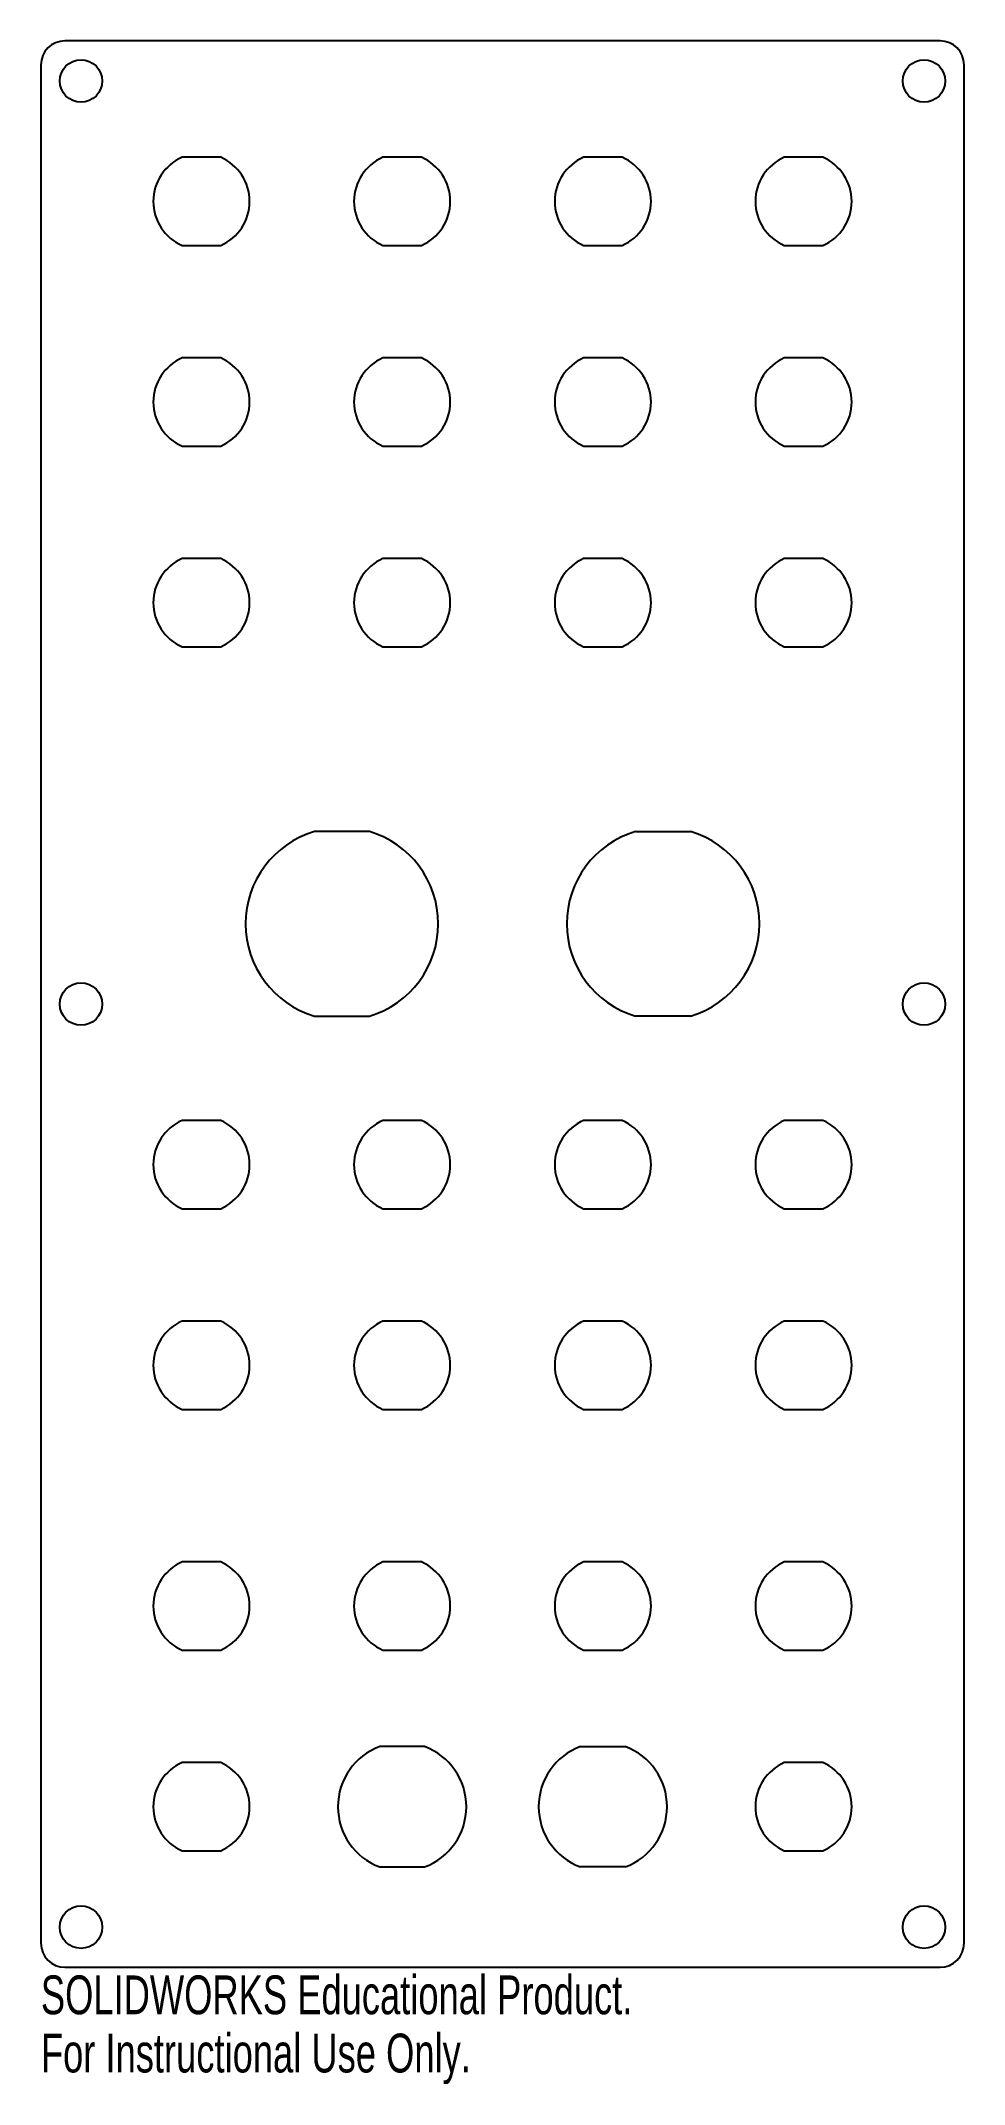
# Model space of a CAD drawing. Header units: millimetres. Extents: x 0 to 115, y -15 to 240.
import ezdxf

# ---------------------------------------------------------------- set-up
doc = ezdxf.new("R2010")
doc.units = ezdxf.units.MM
doc.styles.add('SLDTEXTSTYLE0', font='TXT', dxfattribs={"width": 0.7})

msp = doc.modelspace()

# ---------------------------------------------------------------- linework, layer by layer
at = {"color": 7, "linetype": 'Continuous', "lineweight": 25}
for p, q in [((112, 240), (3, 240)), ((0, 237), (0, 3)), ((115, 3), (115, 237)), ((22.4, 225.5), (17.6, 225.5)), ((47.4, 225.5), (42.6, 225.5)), ((72.4, 225.5), (67.6, 225.5)), ((97.4, 225.5), (92.6, 225.5)), ((17.6, 214.5), (22.4, 214.5)), ((42.6, 214.5), (47.4, 214.5)), ((67.6, 214.5), (72.4, 214.5)), ((92.6, 214.5), (97.4, 214.5)), ((22.4, 200.5), (17.6, 200.5)), ((47.4, 200.5), (42.6, 200.5)), ((72.4, 200.5), (67.6, 200.5)), ((97.4, 200.5), (92.6, 200.5)), ((17.6, 189.5), (22.4, 189.5)), ((42.6, 189.5), (47.4, 189.5)), ((67.6, 189.5), (72.4, 189.5)), ((92.6, 189.5), (97.4, 189.5)), ((22.4, 175.5), (17.6, 175.5)), ((47.4, 175.5), (42.6, 175.5)), ((72.4, 175.5), (67.6, 175.5)), ((97.4, 175.5), (92.6, 175.5)), ((17.6, 164.5), (22.4, 164.5)), ((42.6, 164.5), (47.4, 164.5)), ((67.6, 164.5), (72.4, 164.5)), ((92.6, 164.5), (97.4, 164.5)), ((40.93, 141.5), (34.07, 141.5)), ((74.07, 141.5), (80.93, 141.5)), ((34.07, 118.5), (40.93, 118.5)), ((80.93, 118.5), (74.07, 118.5)), ((22.4, 105.5), (17.6, 105.5)), ((47.4, 105.5), (42.6, 105.5)), ((72.4, 105.5), (67.6, 105.5)), ((97.4, 105.5), (92.6, 105.5)), ((17.6, 94.5), (22.4, 94.5)), ((42.6, 94.5), (47.4, 94.5)), ((67.6, 94.5), (72.4, 94.5)), ((92.6, 94.5), (97.4, 94.5)), ((22.4, 80.5), (17.6, 80.5)), ((47.4, 80.5), (42.6, 80.5)), ((72.4, 80.5), (67.6, 80.5)), ((97.4, 80.5), (92.6, 80.5)), ((17.6, 69.5), (22.4, 69.5)), ((42.6, 69.5), (47.4, 69.5)), ((67.6, 69.5), (72.4, 69.5)), ((92.6, 69.5), (97.4, 69.5)), ((22.4, 50.5), (17.6, 50.5)), ((47.4, 50.5), (42.6, 50.5)), ((72.4, 50.5), (67.6, 50.5)), ((97.4, 50.5), (92.6, 50.5)), ((17.6, 39.5), (22.4, 39.5)), ((42.6, 39.5), (47.4, 39.5)), ((67.6, 39.5), (72.4, 39.5)), ((92.6, 39.5), (97.4, 39.5)), ((22.4, 25.5), (17.6, 25.5)), ((47.78, 27.5), (42.22, 27.5)), ((67.22, 27.5), (72.78, 27.5)), ((97.4, 25.5), (92.6, 25.5)), ((17.6, 14.5), (22.4, 14.5)), ((92.6, 14.5), (97.4, 14.5)), ((42.22, 12.5), (47.78, 12.5)), ((72.78, 12.5), (67.22, 12.5)), ((3, 0), (112, 0))]:
    msp.add_line(p, q, dxfattribs=at)
for centre in [(5, 235), (110, 235), (5, 120), (110, 120), (5, 5), (110, 5)]:
    msp.add_circle(centre, 2.65, dxfattribs=at)
for centre, radius, start, end in [((3, 237), 3, 90, 180), ((112, 237), 3, 0, 90), ((20, 220), 6, 113.5565, 246.4435), ((20, 220), 6, 293.5565, 66.4435), ((45, 220), 6, 113.5565, 246.4435), ((45, 220), 6, 293.5565, 66.4435), ((70, 220), 6, 113.5565, 246.4435), ((70, 220), 6, 293.5565, 66.4435), ((95, 220), 6, 113.5565, 246.4435), ((95, 220), 6, 293.5565, 66.4435), ((20, 195), 6, 113.5565, 246.4435), ((20, 195), 6, 293.5565, 66.4435), ((45, 195), 6, 113.5565, 246.4435), ((45, 195), 6, 293.5565, 66.4435), ((70, 195), 6, 113.5565, 246.4435), ((70, 195), 6, 293.5565, 66.4435), ((95, 195), 6, 113.5565, 246.4435), ((95, 195), 6, 293.5565, 66.4435), ((20, 170), 6, 113.5565, 246.4435), ((20, 170), 6, 293.5565, 66.4435), ((45, 170), 6, 113.5565, 246.4435), ((45, 170), 6, 293.5565, 66.4435), ((70, 170), 6, 113.5565, 246.4435), ((70, 170), 6, 293.5565, 66.4435), ((95, 170), 6, 113.5565, 246.4435), ((95, 170), 6, 293.5565, 66.4435), ((37.5, 130), 12, 106.5978, 253.4022), ((37.5, 130), 12, 286.5978, 73.4022), ((77.5, 130), 12, 106.5978, 253.4022), ((77.5, 130), 12, 286.5978, 73.4022), ((20, 100), 6, 113.5565, 246.4435), ((20, 100), 6, 293.5565, 66.4435), ((45, 100), 6, 113.5565, 246.4435), ((45, 100), 6, 293.5565, 66.4435), ((70, 100), 6, 113.5565, 246.4435), ((70, 100), 6, 293.5565, 66.4435), ((95, 100), 6, 113.5565, 246.4435), ((95, 100), 6, 293.5565, 66.4435), ((20, 75), 6, 113.5565, 246.4435), ((20, 75), 6, 293.5565, 66.4435), ((45, 75), 6, 113.5565, 246.4435), ((45, 75), 6, 293.5565, 66.4435), ((70, 75), 6, 113.5565, 246.4435), ((70, 75), 6, 293.5565, 66.4435), ((95, 75), 6, 113.5565, 246.4435), ((95, 75), 6, 293.5565, 66.4435), ((20, 45), 6, 113.5565, 246.4435), ((20, 45), 6, 293.5565, 66.4435), ((45, 45), 6, 113.5565, 246.4435), ((45, 45), 6, 293.5565, 66.4435), ((70, 45), 6, 113.5565, 246.4435), ((70, 45), 6, 293.5565, 66.4435), ((95, 45), 6, 113.5565, 246.4435), ((95, 45), 6, 293.5565, 66.4435), ((20, 20), 6, 113.5565, 246.4435), ((20, 20), 6, 293.5565, 66.4435), ((45, 20), 8, 110.3641, 249.6359), ((45, 20), 8, 290.3641, 69.6359), ((70, 20), 8, 110.3641, 249.6359), ((70, 20), 8, 290.3641, 69.6359), ((95, 20), 6, 113.5565, 246.4435), ((95, 20), 6, 293.5565, 66.4435), ((3, 3), 3, 180, 270), ((112, 3), 3, 270, 0)]:
    msp.add_arc(centre, radius, start, end, dxfattribs=at)

# ---------------------------------------------------------------- texts
at = {"color": 254, "linetype": 'Continuous', "char_height": 4.8336, "attachment_point": 1, "style": 'SLDTEXTSTYLE0'}
for s, insert in [('SOLIDWORKS Educational Product.', (0, -1.02)), ('For Instructional Use Only.', (0, -8.27))]:
    msp.add_mtext(s, dxfattribs=dict(at, insert=insert))

doc.saveas('drawing.dxf')
